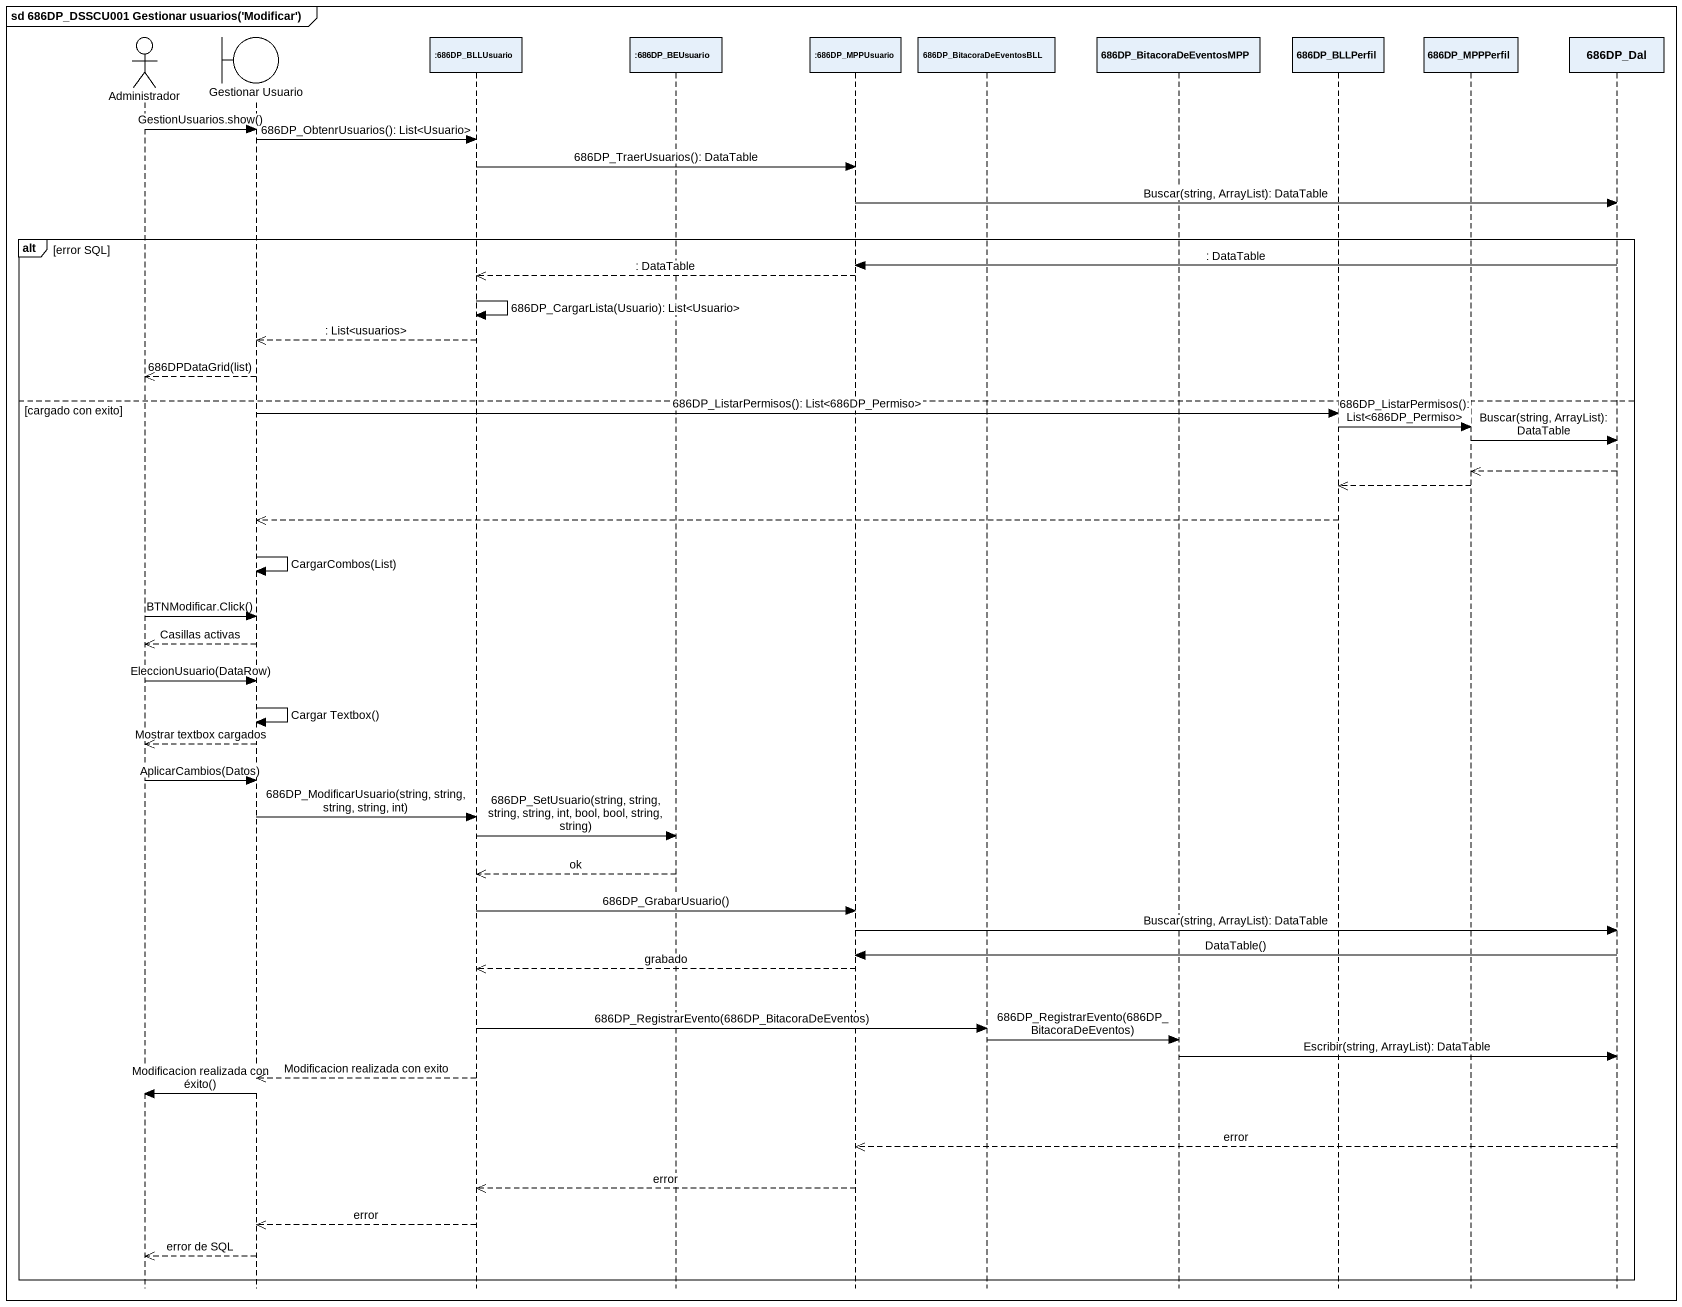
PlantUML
@startuml
mainframe sd 686DP_DSSCU001 Gestionar usuarios('Modificar')
hide footbox
actor Administrador
boundary "Gestionar Usuario" as Gestionar_Usuario
participant ":686DP_BLLUsuario" as o686DP_BLLUsuario
participant ":686DP_BEUsuario" as o686DP_BEUsuario
participant ":686DP_MPPUsuario" as o686DP_MPPUsuario
participant "686DP_BitacoraDeEventosBLL" as c686DP_BitacoraDeEventosBLL
participant "686DP_BitacoraDeEventosMPP" as c686DP_BitacoraDeEventosMPP
participant "686DP_BLLPerfil" as c686DP_BLLPerfil
participant "686DP_MPPPerfil" as c686DP_MPPPerfil
participant "686DP_Dal" as c686DP_Dal

Administrador -> Gestionar_Usuario : GestionUsuarios.show()
Gestionar_Usuario -> o686DP_BLLUsuario : 686DP_ObtenrUsuarios(): List<Usuario>
o686DP_BLLUsuario -> o686DP_MPPUsuario : 686DP_TraerUsuarios(): DataTable
o686DP_MPPUsuario -> c686DP_Dal : Buscar(string, ArrayList): DataTable
alt error SQL
  c686DP_Dal -> o686DP_MPPUsuario : : DataTable
  o686DP_MPPUsuario -->> o686DP_BLLUsuario : : DataTable
  o686DP_BLLUsuario -> o686DP_BLLUsuario : 686DP_CargarLista(Usuario): List<Usuario>
  o686DP_BLLUsuario -->> Gestionar_Usuario : : List<usuarios>
  Gestionar_Usuario -->> Administrador : 686DPDataGrid(list)
else cargado con exito
  Gestionar_Usuario -> c686DP_BLLPerfil : 686DP_ListarPermisos(): List<686DP_Permiso>
  c686DP_BLLPerfil -> c686DP_MPPPerfil : 686DP_ListarPermisos(): List<686DP_Permiso>
  c686DP_MPPPerfil -> c686DP_Dal : Buscar(string, ArrayList): DataTable
  c686DP_Dal -->> c686DP_MPPPerfil
  c686DP_MPPPerfil -->> c686DP_BLLPerfil
  c686DP_BLLPerfil -->> Gestionar_Usuario
  Gestionar_Usuario -> Gestionar_Usuario : CargarCombos(List)
  Administrador -> Gestionar_Usuario : BTNModificar.Click()
  Gestionar_Usuario -->> Administrador : Casillas activas
  Administrador -> Gestionar_Usuario : EleccionUsuario(DataRow)
  Gestionar_Usuario -> Gestionar_Usuario : Cargar Textbox()
  Gestionar_Usuario -->> Administrador : Mostrar textbox cargados
  Administrador -> Gestionar_Usuario : AplicarCambios(Datos)
  Gestionar_Usuario -> o686DP_BLLUsuario : 686DP_ModificarUsuario(string, string, string, string, int)
  o686DP_BLLUsuario -> o686DP_BEUsuario : 686DP_SetUsuario(string, string, string, string, int, bool, bool, string, string)
  o686DP_BEUsuario -->> o686DP_BLLUsuario : ok
  o686DP_BLLUsuario -> o686DP_MPPUsuario : 686DP_GrabarUsuario()
  o686DP_MPPUsuario -> c686DP_Dal : Buscar(string, ArrayList): DataTable
  c686DP_Dal -> o686DP_MPPUsuario : DataTable()
  o686DP_MPPUsuario -->> o686DP_BLLUsuario : grabado
  o686DP_BLLUsuario -> c686DP_BitacoraDeEventosBLL : 686DP_RegistrarEvento(686DP_BitacoraDeEventos)
  c686DP_BitacoraDeEventosBLL -> c686DP_BitacoraDeEventosMPP : 686DP_RegistrarEvento(686DP_BitacoraDeEventos)
  c686DP_BitacoraDeEventosMPP -> c686DP_Dal : Escribir(string, ArrayList): DataTable
  o686DP_BLLUsuario -->> Gestionar_Usuario : Modificacion realizada con exito
  Gestionar_Usuario -> Administrador : Modificacion realizada con éxito()
  c686DP_Dal -->> o686DP_MPPUsuario : error
  o686DP_MPPUsuario -->> o686DP_BLLUsuario : error
  o686DP_BLLUsuario -->> Gestionar_Usuario : error
  Gestionar_Usuario -->> Administrador : error de SQL
end
@enduml
